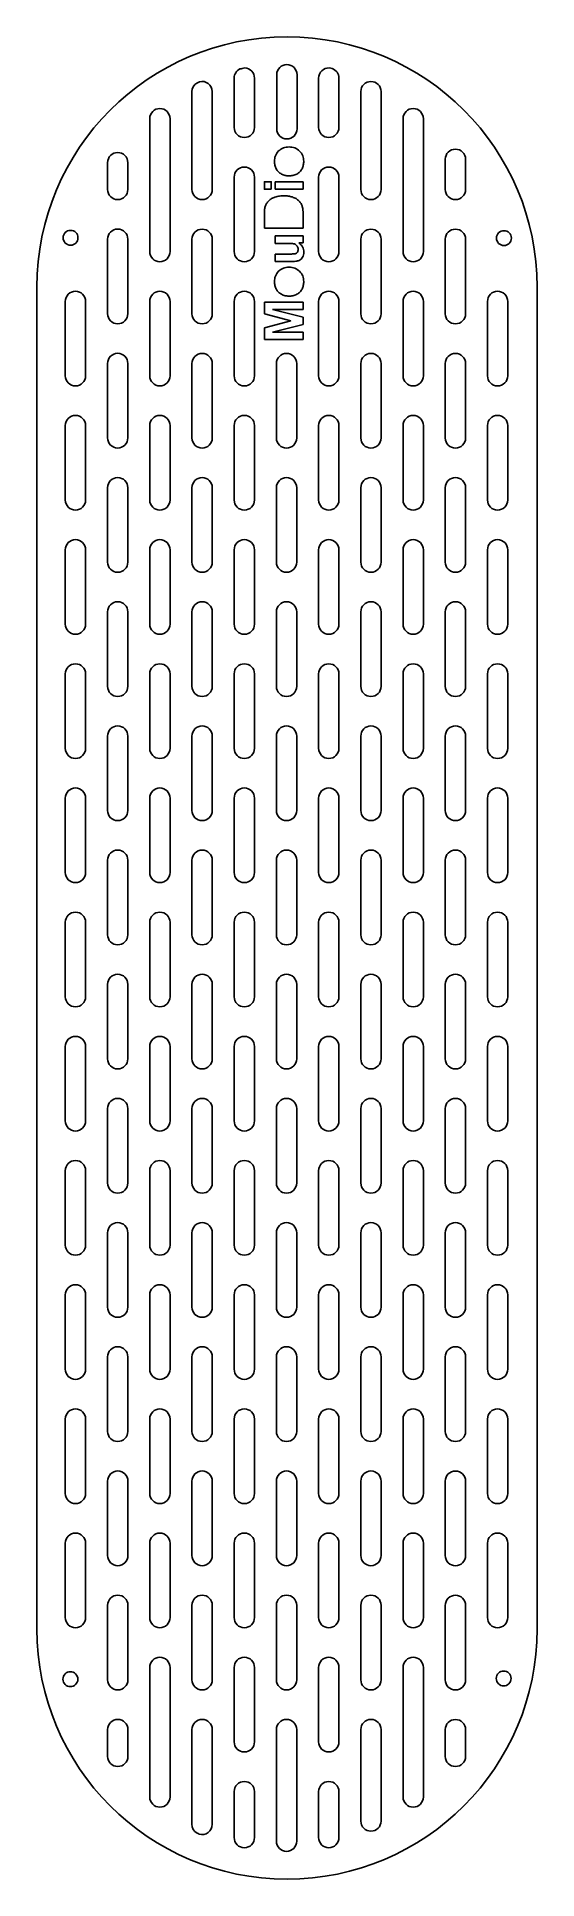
# Model space of a CAD drawing. Header units: centimetres. Extents: x -3.7 to 3.7, y -13.6 to 13.6.
import ezdxf

# ---------------------------------------------------------------- set-up
doc = ezdxf.new("R2010")
doc.units = ezdxf.units.CM
doc.layers.get('0').update_dxf_attribs({"linetype": 'CONTINUOUS'})

msp = doc.modelspace()

# ---------------------------------------------------------------- linework, layer by layer
for p, q in [((-0.191, 11.342), (-0.191, 11.452)), ((-0.191, 11.452), (0.224, 11.452)), ((0.224, 11.452), (0.224, 11.342)), ((0.224, 11.342), (-0.191, 11.342)), ((-0.348, 10.765), (-0.348, 10.976)), ((0.224, 10.983), (0.224, 10.765)), ((0.224, 10.765), (-0.348, 10.765)), ((-0.191, 10.541), (-0.191, 10.651)), ((-0.191, 10.651), (0.224, 10.651)), ((0.224, 10.651), (0.224, 10.549)), ((-0.016, 10.541), (-0.191, 10.541)), ((-0.191, 10.274), (-0.191, 10.383)), ((-0.191, 10.383), (0, 10.383)), ((0.224, 10.549), (0.162, 10.549)), ((0.072, 10.274), (-0.191, 10.274)), ((-0.348, 9.5), (-0.348, 9.673)), ((-0.348, 9.673), (0.224, 9.673)), ((0.224, 9.566), (-0.227, 9.566)), ((-0.227, 9.566), (0.224, 9.452)), ((0.224, 9.673), (0.224, 9.566)), ((0.042, 9.397), (-0.348, 9.5)), ((-0.348, 9.293), (0.042, 9.397)), ((-0.348, 9.12), (-0.348, 9.293)), ((0.224, 9.341), (-0.227, 9.227)), ((0.224, 9.452), (0.224, 9.341)), ((0.224, 9.12), (-0.348, 9.12)), ((-0.227, 9.227), (0.224, 9.227)), ((0.224, 9.227), (0.224, 9.12))]:
    msp.add_line(p, q)
for points in [[(3.684, 9.895, 1), (-3.712, 9.895), (-3.712, -9.932, 1), (3.684, -9.932)], [(-0.795, 12.256), (-0.795, 12.984, -0.286854), (-0.711, 13.119, -0.005667), (-0.638, 13.134, -0.399563), (-0.495, 12.984), (-0.495, 12.256, -1)], [(-0.166, 12.234), (-0.166, 13.034, -1), (0.134, 13.034), (0.134, 12.234, -1)], [(0.453, 12.256), (0.453, 12.984, -0.42665), (0.609, 13.134, -0.003508), (0.654, 13.125, -0.314488), (0.753, 12.984), (0.753, 12.256, -1)], [(-1.419, 11.338), (-1.419, 12.784, -0.258501), (-1.349, 12.911, -0.003377), (-1.308, 12.929, -0.492844), (-1.119, 12.784), (-1.119, 11.338, -1)], [(1.077, 11.338), (1.077, 12.784, -1), (1.377, 12.784), (1.377, 11.338, -1)], [(-2.043, 10.42), (-2.043, 12.384, -1), (-1.743, 12.384), (-1.743, 10.42, -1)], [(1.701, 10.42), (1.701, 12.384, -1), (2.001, 12.384), (2.001, 10.42, -1)], [(-2.667, 11.339), (-2.667, 11.734, -1), (-2.367, 11.734), (-2.367, 11.339, -1)], [(2.325, 11.338), (2.325, 11.784, -1), (2.625, 11.784), (2.625, 11.338, -1)], [(-0.795, 10.42), (-0.795, 11.52, -1), (-0.495, 11.52), (-0.495, 10.42, -1)], [(0.453, 10.42), (0.453, 11.52, -1), (0.753, 11.52), (0.753, 10.42, -1)], [(-2.667, 9.503), (-2.667, 10.603, -1), (-2.367, 10.603), (-2.367, 9.503, -1)], [(-1.419, 9.502), (-1.419, 10.602, -1), (-1.119, 10.602), (-1.119, 9.502, -1)], [(1.077, 9.502), (1.077, 10.602, -1), (1.377, 10.602), (1.377, 9.502, -1)], [(2.325, 9.502), (2.325, 10.602, -1), (2.625, 10.602), (2.625, 9.502, -1)], [(-3.291, 8.585), (-3.291, 9.684, -1), (-2.991, 9.684), (-2.991, 8.585, -1)], [(-2.043, 8.585), (-2.043, 9.684, -1), (-1.743, 9.684), (-1.743, 8.585, -1)], [(-0.795, 8.585), (-0.795, 9.684, -1), (-0.495, 9.684), (-0.495, 8.585, -1)], [(0.453, 8.585), (0.453, 9.684, -1), (0.753, 9.684), (0.753, 8.585, -1)], [(1.701, 8.585), (1.701, 9.684, -1), (2.001, 9.684), (2.001, 8.585, -1)], [(2.949, 8.585), (2.949, 9.684, -1), (3.249, 9.684), (3.249, 8.585, -1)], [(-2.667, 7.667), (-2.667, 8.767, -1), (-2.367, 8.767), (-2.367, 7.667, -1)], [(-1.419, 7.666), (-1.419, 8.766, -1), (-1.119, 8.766), (-1.119, 7.666, -1)], [(-0.171, 7.666), (-0.171, 8.766, -1), (0.129, 8.766), (0.129, 7.666, -1)], [(1.077, 7.666), (1.077, 8.766, -1), (1.377, 8.766), (1.377, 7.666, -1)], [(2.325, 7.666), (2.325, 8.766, -1), (2.625, 8.766), (2.625, 7.666, -1)], [(-3.291, 6.75), (-3.291, 7.849, -1), (-2.991, 7.849), (-2.991, 6.75, -1)], [(-2.043, 6.75), (-2.043, 7.849, -1), (-1.743, 7.849), (-1.743, 6.75, -1)], [(-0.795, 6.75), (-0.795, 7.849, -1), (-0.495, 7.849), (-0.495, 6.75, -1)], [(0.453, 6.75), (0.453, 7.849, -1), (0.753, 7.849), (0.753, 6.75, -1)], [(1.701, 6.75), (1.701, 7.849, -1), (2.001, 7.849), (2.001, 6.75, -1)], [(2.949, 6.75), (2.949, 7.849, -1), (3.249, 7.849), (3.249, 6.75, -1)], [(-2.667, 5.831), (-2.667, 6.931, -1), (-2.367, 6.931), (-2.367, 5.831, -1)], [(-1.419, 5.831), (-1.419, 6.931, -1), (-1.119, 6.931), (-1.119, 5.831, -1)], [(-0.171, 5.831), (-0.171, 6.931, -1), (0.129, 6.931), (0.129, 5.831, -1)], [(1.077, 5.831), (1.077, 6.931, -1), (1.377, 6.931), (1.377, 5.831, -1)], [(2.325, 5.831), (2.325, 6.931, -1), (2.625, 6.931), (2.625, 5.831, -1)], [(-3.291, 4.915), (-3.291, 6.014, -1), (-2.991, 6.014), (-2.991, 4.915, -1)], [(-2.043, 4.915), (-2.043, 6.014, -1), (-1.743, 6.014), (-1.743, 4.915, -1)], [(-0.795, 4.915), (-0.795, 6.014, -1), (-0.495, 6.014), (-0.495, 4.915, -1)], [(0.453, 4.915), (0.453, 6.014, -1), (0.753, 6.014), (0.753, 4.915, -1)], [(1.701, 4.915), (1.701, 6.014, -1), (2.001, 6.014), (2.001, 4.915, -1)], [(2.949, 4.915), (2.949, 6.014, -1), (3.249, 6.014), (3.249, 4.915, -1)], [(-2.667, 3.996), (-2.667, 5.096, -1), (-2.367, 5.096), (-2.367, 3.996, -1)], [(-1.419, 3.996), (-1.419, 5.096, -1), (-1.119, 5.096), (-1.119, 3.996, -1)], [(-0.171, 3.996), (-0.171, 5.096, -1), (0.129, 5.096), (0.129, 3.996, -1)], [(1.077, 3.996), (1.077, 5.096, -1), (1.377, 5.096), (1.377, 3.996, -1)], [(2.325, 3.996), (2.325, 5.096, -1), (2.625, 5.096), (2.625, 3.996, -1)], [(-3.291, 3.08), (-3.291, 4.179, -1), (-2.991, 4.179), (-2.991, 3.08, -1)], [(-2.043, 3.08), (-2.043, 4.179, -1), (-1.743, 4.179), (-1.743, 3.08, -1)], [(-0.795, 3.08), (-0.795, 4.179, -1), (-0.495, 4.179), (-0.495, 3.08, -1)], [(0.453, 3.08), (0.453, 4.179, -1), (0.753, 4.179), (0.753, 3.08, -1)], [(1.701, 3.08), (1.701, 4.179, -1), (2.001, 4.179), (2.001, 3.08, -1)], [(2.949, 3.08), (2.949, 4.179, -1), (3.249, 4.179), (3.249, 3.08, -1)], [(-2.667, 2.161), (-2.667, 3.261, -1), (-2.367, 3.261), (-2.367, 2.161, -1)], [(-1.419, 2.161), (-1.419, 3.261, -1), (-1.119, 3.261), (-1.119, 2.161, -1)], [(-0.171, 2.161), (-0.171, 3.261, -1), (0.129, 3.261), (0.129, 2.161, -1)], [(1.077, 2.161), (1.077, 3.261, -1), (1.377, 3.261), (1.377, 2.161, -1)], [(2.325, 2.161), (2.325, 3.261, -1), (2.625, 3.261), (2.625, 2.161, -1)], [(-3.291, 1.245), (-3.291, 2.344, -1), (-2.991, 2.344), (-2.991, 1.245, -1)], [(-2.043, 1.245), (-2.043, 2.344, -1), (-1.743, 2.344), (-1.743, 1.245, -1)], [(-0.795, 1.245), (-0.795, 2.344, -1), (-0.495, 2.344), (-0.495, 1.245, -1)], [(0.453, 1.245), (0.453, 2.344, -1), (0.753, 2.344), (0.753, 1.245, -1)], [(1.701, 1.245), (1.701, 2.344, -1), (2.001, 2.344), (2.001, 1.245, -1)], [(2.949, 1.245), (2.949, 2.344, -1), (3.249, 2.344), (3.249, 1.245, -1)], [(-2.667, 0.326), (-2.667, 1.426, -1), (-2.367, 1.426), (-2.367, 0.326, -1)], [(-1.419, 0.326), (-1.419, 1.426, -1), (-1.119, 1.426), (-1.119, 0.326, -1)], [(-0.171, 0.326), (-0.171, 1.426, -1), (0.129, 1.426), (0.129, 0.326, -1)], [(1.077, 0.326), (1.077, 1.426, -1), (1.377, 1.426), (1.377, 0.326, -1)], [(2.325, 0.326), (2.325, 1.426, -1), (2.625, 1.426), (2.625, 0.326, -1)], [(-3.291, -0.59), (-3.291, 0.509, -1), (-2.991, 0.509), (-2.991, -0.59, -1)], [(-2.043, -0.59), (-2.043, 0.509, -1), (-1.743, 0.509), (-1.743, -0.59, -1)], [(-0.795, -0.59), (-0.795, 0.509, -1), (-0.495, 0.509), (-0.495, -0.59, -1)], [(0.453, -0.59), (0.453, 0.509, -1), (0.753, 0.509), (0.753, -0.59, -1)], [(1.701, -0.59), (1.701, 0.509, -1), (2.001, 0.509), (2.001, -0.59, -1)], [(2.949, -0.59), (2.949, 0.509, -1), (3.249, 0.509), (3.249, -0.59, -1)], [(-2.667, -1.508), (-2.667, -0.408, -1), (-2.367, -0.408), (-2.367, -1.508, -1)], [(-1.419, -1.508), (-1.419, -0.408, -1), (-1.119, -0.408), (-1.119, -1.508, -1)], [(-0.171, -1.508), (-0.171, -0.408, -1), (0.129, -0.408), (0.129, -1.508, -1)], [(1.077, -1.508), (1.077, -0.408, -1), (1.377, -0.408), (1.377, -1.508, -1)], [(2.325, -1.508), (2.325, -0.408, -1), (2.625, -0.408), (2.625, -1.508, -1)], [(-3.291, -2.425), (-3.291, -1.326, -1), (-2.991, -1.326), (-2.991, -2.425, -1)], [(-2.043, -2.425), (-2.043, -1.326, -1), (-1.743, -1.326), (-1.743, -2.425, -1)], [(-0.795, -2.425), (-0.795, -1.326, -1), (-0.495, -1.326), (-0.495, -2.425, -1)], [(0.453, -2.425), (0.453, -1.326, -1), (0.753, -1.326), (0.753, -2.425, -1)], [(1.701, -2.425), (1.701, -1.326, -1), (2.001, -1.326), (2.001, -2.425, -1)], [(2.949, -2.425), (2.949, -1.326, -1), (3.249, -1.326), (3.249, -2.425, -1)], [(-2.667, -3.343), (-2.667, -2.243, -1), (-2.367, -2.243), (-2.367, -3.343, -1)], [(-1.419, -3.343), (-1.419, -2.243, -1), (-1.119, -2.243), (-1.119, -3.343, -1)], [(-0.171, -3.343), (-0.171, -2.243, -1), (0.129, -2.243), (0.129, -3.343, -1)], [(1.077, -3.343), (1.077, -2.243, -1), (1.377, -2.243), (1.377, -3.343, -1)], [(2.325, -3.343), (2.325, -2.243, -1), (2.625, -2.243), (2.625, -3.343, -1)], [(-3.291, -4.26), (-3.291, -3.161, -1), (-2.991, -3.161), (-2.991, -4.26, -1)], [(-2.043, -4.26), (-2.043, -3.161, -1), (-1.743, -3.161), (-1.743, -4.26, -1)], [(-0.795, -4.26), (-0.795, -3.161, -1), (-0.495, -3.161), (-0.495, -4.26, -1)], [(0.453, -4.26), (0.453, -3.161, -1), (0.753, -3.161), (0.753, -4.26, -1)], [(1.701, -4.26), (1.701, -3.161, -1), (2.001, -3.161), (2.001, -4.26, -1)], [(2.949, -4.26), (2.949, -3.161, -1), (3.249, -3.161), (3.249, -4.26, -1)], [(-2.667, -5.178), (-2.667, -4.078, -1), (-2.367, -4.078), (-2.367, -5.178, -1)], [(-1.419, -5.178), (-1.419, -4.078, -1), (-1.119, -4.078), (-1.119, -5.178, -1)], [(-0.171, -5.178), (-0.171, -4.078, -1), (0.129, -4.078), (0.129, -5.178, -1)], [(1.077, -5.178), (1.077, -4.078, -1), (1.377, -4.078), (1.377, -5.178, -1)], [(2.325, -5.178), (2.325, -4.078, -1), (2.625, -4.078), (2.625, -5.178, -1)], [(-3.291, -6.095), (-3.291, -4.996, -1), (-2.991, -4.996), (-2.991, -6.095, -1)], [(-2.043, -6.095), (-2.043, -4.996, -1), (-1.743, -4.996), (-1.743, -6.095, -1)], [(-0.795, -6.095), (-0.795, -4.996, -1), (-0.495, -4.996), (-0.495, -6.095, -1)], [(0.453, -6.095), (0.453, -4.996, -1), (0.753, -4.996), (0.753, -6.095, -1)], [(1.701, -6.095), (1.701, -4.996, -1), (2.001, -4.996), (2.001, -6.095, -1)], [(2.949, -6.095), (2.949, -4.996, -1), (3.249, -4.996), (3.249, -6.095, -1)], [(-2.667, -7.013), (-2.667, -5.913, -1), (-2.367, -5.913), (-2.367, -7.013, -1)], [(-1.419, -7.013), (-1.419, -5.913, -1), (-1.119, -5.913), (-1.119, -7.013, -1)], [(-0.171, -7.013), (-0.171, -5.913, -1), (0.129, -5.913), (0.129, -7.013, -1)], [(1.077, -7.013), (1.077, -5.913, -1), (1.377, -5.913), (1.377, -7.013, -1)], [(2.325, -7.013), (2.325, -5.913, -1), (2.625, -5.913), (2.625, -7.013, -1)], [(-3.291, -7.93), (-3.291, -6.831, -1), (-2.991, -6.831), (-2.991, -7.93, -1)], [(-2.043, -7.93), (-2.043, -6.831, -1), (-1.743, -6.831), (-1.743, -7.93, -1)], [(-0.795, -7.93), (-0.795, -6.831, -1), (-0.495, -6.831), (-0.495, -7.93, -1)], [(0.453, -7.93), (0.453, -6.831, -1), (0.753, -6.831), (0.753, -7.93, -1)], [(1.701, -7.93), (1.701, -6.831, -1), (2.001, -6.831), (2.001, -7.93, -1)], [(2.949, -7.93), (2.949, -6.831, -1), (3.249, -6.831), (3.249, -7.93, -1)], [(-2.666, -8.848), (-2.666, -7.748, -1), (-2.366, -7.748), (-2.366, -8.848, -1)], [(-1.419, -8.848), (-1.419, -7.748, -1), (-1.119, -7.748), (-1.119, -8.848, -1)], [(-0.171, -8.848), (-0.171, -7.748, -1), (0.129, -7.748), (0.129, -8.848, -1)], [(1.077, -8.848), (1.077, -7.748, -1), (1.377, -7.748), (1.377, -8.848, -1)], [(2.625, -7.749), (2.625, -8.849, -1), (2.325, -8.849), (2.325, -7.749, -1)], [(-2.991, -8.666, 1), (-3.291, -8.666), (-3.291, -9.765, 1), (-2.991, -9.765)], [(-2.043, -9.765), (-2.043, -8.666, -1), (-1.743, -8.666), (-1.743, -9.765, -1)], [(-0.795, -9.765), (-0.795, -8.666, -1), (-0.495, -8.666), (-0.495, -9.765, -1)], [(0.453, -9.765), (0.453, -8.666, -1), (0.753, -8.666), (0.753, -9.765, -1)], [(1.701, -9.765), (1.701, -8.666, -1), (2.001, -8.666), (2.001, -9.765, -1)], [(2.949, -9.765), (2.949, -8.666, -1), (3.249, -8.666), (3.249, -9.765, -1)], [(-2.366, -9.584), (-2.366, -10.684, -1), (-2.666, -10.684), (-2.666, -9.584, -1)], [(-1.119, -9.584), (-1.119, -10.684, -1), (-1.419, -10.684), (-1.419, -9.584, -1)], [(0.129, -9.584), (0.129, -10.684, -1), (-0.171, -10.684), (-0.171, -9.584, -1)], [(1.377, -9.584), (1.377, -10.684, -1), (1.077, -10.684), (1.077, -9.584, -1)], [(2.625, -9.585), (2.625, -10.685, -1), (2.325, -10.685), (2.325, -9.585, -1)], [(-1.743, -10.501), (-1.743, -12.416, -1), (-2.043, -12.416), (-2.043, -10.501, -1)], [(-0.495, -10.501), (-0.495, -11.601, -1), (-0.795, -11.601), (-0.795, -10.501, -1)], [(0.753, -10.501), (0.753, -11.601, -1), (0.453, -11.601), (0.453, -10.501, -1)], [(2.001, -10.501), (2.001, -12.416, -1), (1.701, -12.416), (1.701, -10.501, -1)], [(-2.366, -11.42), (-2.366, -11.816, -1), (-2.666, -11.816), (-2.666, -11.42, -1)], [(-1.119, -11.42), (-1.119, -12.82, -0.505831), (-1.314, -12.963, -0.002442), (-1.344, -12.95, -0.269565), (-1.419, -12.82), (-1.419, -11.42, -1)], [(0.129, -11.42), (0.129, -13.07, -1), (-0.171, -13.07), (-0.171, -11.42, -1)], [(1.377, -11.42), (1.377, -12.771, -1), (1.077, -12.771), (1.077, -11.42, -1)], [(2.625, -11.421), (2.625, -11.816, -1), (2.325, -11.816), (2.325, -11.421, -1)], [(-0.495, -12.337), (-0.495, -13.016, -1), (-0.795, -13.016), (-0.795, -12.337, -1)], [(0.753, -12.337), (0.753, -13.016, -1), (0.453, -13.016), (0.453, -12.337, -1)]]:
    msp.add_lwpolyline(points, format="xyb", close=True)
msp.add_lwpolyline([(-0.247, 11.342), (-0.348, 11.342), (-0.348, 11.452), (-0.247, 11.452)], close=True)
for centre in [(-3.214, 10.624), (3.192, 10.619), (-3.216, -10.675), (3.189, -10.665)]:
    msp.add_circle(centre, 0.11)
for points, knots in [([(-0.2, 11.753), (-0.198, 11.782), (-0.196, 11.811), (-0.175, 11.862), (-0.158, 11.884), (-0.139, 11.907)], [0, 0, 0, 0, 0.0870905, 0.0870905, 0.1742909, 0.1742909, 0.1742909, 0.1742909]), ([(-0.173, 11.642), (-0.181, 11.66), (-0.189, 11.677), (-0.198, 11.714), (-0.199, 11.734), (-0.2, 11.753)], [0, 0, 0, 0, 0.0599961, 0.0599961, 0.1199461, 0.1199461, 0.1199461, 0.1199461]), ([(-0.139, 11.907), (-0.115, 11.926), (-0.094, 11.943), (-0.042, 11.963), (-0.013, 11.965), (0.016, 11.967)], [0, 0, 0, 0, 0.0902826, 0.0902826, 0.1804644, 0.1804644, 0.1804644, 0.1804644]), ([(0.016, 11.967), (0.045, 11.965), (0.074, 11.963), (0.126, 11.943), (0.148, 11.925), (0.172, 11.906)], [0, 0, 0, 0, 0.087751, 0.087751, 0.1755836, 0.1755836, 0.1755836, 0.1755836]), ([(0.172, 11.906), (0.191, 11.883), (0.209, 11.862), (0.229, 11.811), (0.231, 11.782), (0.234, 11.754)], [0, 0, 0, 0, 0.0891485, 0.0891485, 0.1782409, 0.1782409, 0.1782409, 0.1782409]), ([(0.234, 11.754), (0.233, 11.735), (0.231, 11.716), (0.223, 11.679), (0.215, 11.662), (0.208, 11.645)], [0, 0, 0, 0, 0.0573399, 0.0573399, 0.1146775, 0.1146775, 0.1146775, 0.1146775]), ([(-0.095, 11.566), (-0.111, 11.576), (-0.127, 11.586), (-0.153, 11.611), (-0.163, 11.626), (-0.173, 11.642)], [0, 0, 0, 0, 0.0559373, 0.0559373, 0.1118818, 0.1118818, 0.1118818, 0.1118818]), ([(0.011, 11.539), (-0.008, 11.54), (-0.026, 11.542), (-0.061, 11.551), (-0.078, 11.558), (-0.095, 11.566)], [0, 0, 0, 0, 0.0570498, 0.0570498, 0.1140759, 0.1140759, 0.1140759, 0.1140759]), ([(0.132, 11.566), (0.111, 11.557), (0.094, 11.549), (0.053, 11.541), (0.032, 11.54), (0.011, 11.539)], [0, 0, 0, 0, 0.0688922, 0.0688922, 0.137346, 0.137346, 0.137346, 0.137346]), ([(0.208, 11.645), (0.198, 11.629), (0.189, 11.613), (0.164, 11.586), (0.148, 11.576), (0.132, 11.566)], [0, 0, 0, 0, 0.0559243, 0.0559243, 0.111852, 0.111852, 0.111852, 0.111852]), ([(-0.337, 11.085), (-0.332, 11.101), (-0.326, 11.118), (-0.308, 11.146), (-0.296, 11.159), (-0.285, 11.172)], [0, 0, 0, 0, 0.0515996, 0.0515996, 0.1031995, 0.1031995, 0.1031995, 0.1031995]), ([(-0.285, 11.172), (-0.27, 11.184), (-0.257, 11.195), (-0.226, 11.213), (-0.209, 11.22), (-0.192, 11.226)], [0, 0, 0, 0, 0.0572929, 0.0572929, 0.1145012, 0.1145012, 0.1145012, 0.1145012]), ([(-0.192, 11.226), (-0.167, 11.233), (-0.148, 11.238), (-0.102, 11.244), (-0.08, 11.245), (-0.057, 11.245)], [0, 0, 0, 0, 0.076305, 0.076305, 0.1517073, 0.1517073, 0.1517073, 0.1517073]), ([(-0.057, 11.245), (-0.036, 11.245), (-0.015, 11.244), (0.026, 11.238), (0.043, 11.233), (0.065, 11.227)], [0, 0, 0, 0, 0.0620563, 0.0620563, 0.1246158, 0.1246158, 0.1246158, 0.1246158]), ([(0.065, 11.227), (0.084, 11.22), (0.103, 11.213), (0.136, 11.193), (0.15, 11.18), (0.166, 11.166)], [0, 0, 0, 0, 0.0601133, 0.0601133, 0.1204524, 0.1204524, 0.1204524, 0.1204524]), ([(0.166, 11.166), (0.177, 11.153), (0.186, 11.142), (0.201, 11.115), (0.207, 11.1), (0.212, 11.085)], [0, 0, 0, 0, 0.0516874, 0.0516874, 0.1030037, 0.1030037, 0.1030037, 0.1030037]), ([(-0.348, 10.976), (-0.348, 10.995), (-0.348, 11.013), (-0.345, 11.05), (-0.342, 11.065), (-0.337, 11.085)], [0, 0, 0, 0, 0.0550639, 0.0550639, 0.1120054, 0.1120054, 0.1120054, 0.1120054]), ([(0.212, 11.085), (0.217, 11.066), (0.22, 11.052), (0.224, 11.017), (0.224, 11), (0.224, 10.983)], [0, 0, 0, 0, 0.0586047, 0.0586047, 0.1159436, 0.1159436, 0.1159436, 0.1159436]), ([(0.097, 10.533), (0.076, 10.537), (0.061, 10.539), (0.022, 10.542), (0.003, 10.541), (-0.016, 10.541)], [0, 0, 0, 0, 0.0631177, 0.0631177, 0.1201893, 0.1201893, 0.1201893, 0.1201893]), ([(0, 10.383), (0.018, 10.383), (0.036, 10.383), (0.074, 10.385), (0.088, 10.386), (0.107, 10.389)], [0, 0, 0, 0, 0.0539617, 0.0539617, 0.1143742, 0.1143742, 0.1143742, 0.1143742]), ([(0.135, 10.502), (0.13, 10.509), (0.124, 10.516), (0.112, 10.526), (0.105, 10.529), (0.097, 10.533)], [0, 0, 0, 0, 0.02514957, 0.02514957, 0.05034893, 0.05034893, 0.05034893, 0.05034893]), ([(0.107, 10.389), (0.114, 10.392), (0.12, 10.394), (0.13, 10.401), (0.134, 10.406), (0.139, 10.411)], [0, 0, 0, 0, 0.0197519, 0.0197519, 0.03950682, 0.03950682, 0.03950682, 0.03950682]), ([(0.15, 10.452), (0.149, 10.461), (0.149, 10.47), (0.144, 10.487), (0.139, 10.494), (0.135, 10.502)], [0, 0, 0, 0, 0.02702543, 0.02702543, 0.05405741, 0.05405741, 0.05405741, 0.05405741]), ([(0.139, 10.411), (0.143, 10.418), (0.146, 10.424), (0.149, 10.438), (0.15, 10.445), (0.15, 10.452)], [0, 0, 0, 0, 0.0235862, 0.0235862, 0.04701903, 0.04701903, 0.04701903, 0.04701903]), ([(0.162, 10.549), (0.173, 10.54), (0.183, 10.532), (0.201, 10.512), (0.208, 10.501), (0.214, 10.489)], [0, 0, 0, 0, 0.04119373, 0.04119373, 0.08237945, 0.08237945, 0.08237945, 0.08237945]), ([(0.214, 10.489), (0.22, 10.477), (0.226, 10.464), (0.232, 10.439), (0.233, 10.425), (0.234, 10.411)], [0, 0, 0, 0, 0.04069927, 0.04069927, 0.08139904, 0.08139904, 0.08139904, 0.08139904]), ([(0.234, 10.411), (0.233, 10.398), (0.232, 10.385), (0.226, 10.36), (0.221, 10.349), (0.215, 10.336)], [0, 0, 0, 0, 0.03933287, 0.03933287, 0.07871389, 0.07871389, 0.07871389, 0.07871389]), ([(-0.2, 9.975), (-0.198, 10.004), (-0.196, 10.033), (-0.175, 10.085), (-0.158, 10.106), (-0.139, 10.13)], [0, 0, 0, 0, 0.0870904, 0.0870904, 0.1742907, 0.1742907, 0.1742907, 0.1742907]), ([(-0.139, 10.13), (-0.115, 10.149), (-0.094, 10.166), (-0.042, 10.186), (-0.013, 10.188), (0.016, 10.19)], [0, 0, 0, 0, 0.0902826, 0.0902826, 0.1804644, 0.1804644, 0.1804644, 0.1804644]), ([(0.016, 10.19), (0.045, 10.188), (0.074, 10.185), (0.126, 10.165), (0.148, 10.148), (0.172, 10.129)], [0, 0, 0, 0, 0.087751, 0.087751, 0.1755836, 0.1755836, 0.1755836, 0.1755836]), ([(0.164, 10.288), (0.147, 10.283), (0.134, 10.279), (0.103, 10.274), (0.088, 10.274), (0.072, 10.274)], [0, 0, 0, 0, 0.0532294, 0.0532294, 0.1052364, 0.1052364, 0.1052364, 0.1052364]), ([(0.215, 10.336), (0.209, 10.326), (0.202, 10.316), (0.185, 10.3), (0.175, 10.294), (0.164, 10.288)], [0, 0, 0, 0, 0.03633744, 0.03633744, 0.07268417, 0.07268417, 0.07268417, 0.07268417]), ([(0.172, 10.129), (0.191, 10.106), (0.209, 10.085), (0.229, 10.034), (0.231, 10.005), (0.234, 9.976)], [0, 0, 0, 0, 0.0891489, 0.0891489, 0.1782416, 0.1782416, 0.1782416, 0.1782416]), ([(-0.173, 9.865), (-0.181, 9.883), (-0.189, 9.9), (-0.198, 9.937), (-0.199, 9.956), (-0.2, 9.975)], [0, 0, 0, 0, 0.0599959, 0.0599959, 0.1199458, 0.1199458, 0.1199458, 0.1199458]), ([(-0.095, 9.789), (-0.111, 9.799), (-0.127, 9.808), (-0.153, 9.834), (-0.163, 9.849), (-0.173, 9.865)], [0, 0, 0, 0, 0.0559374, 0.0559374, 0.1118819, 0.1118819, 0.1118819, 0.1118819]), ([(0.208, 9.867), (0.198, 9.851), (0.189, 9.835), (0.164, 9.809), (0.148, 9.799), (0.132, 9.789)], [0, 0, 0, 0, 0.0559243, 0.0559243, 0.1118521, 0.1118521, 0.1118521, 0.1118521]), ([(0.234, 9.976), (0.233, 9.957), (0.231, 9.938), (0.223, 9.902), (0.215, 9.885), (0.208, 9.867)], [0, 0, 0, 0, 0.0573395, 0.0573395, 0.1146768, 0.1146768, 0.1146768, 0.1146768]), ([(0.011, 9.762), (-0.008, 9.763), (-0.026, 9.764), (-0.061, 9.773), (-0.078, 9.781), (-0.095, 9.789)], [0, 0, 0, 0, 0.0570497, 0.0570497, 0.1140757, 0.1140757, 0.1140757, 0.1140757]), ([(0.132, 9.789), (0.111, 9.78), (0.094, 9.772), (0.053, 9.763), (0.032, 9.763), (0.011, 9.762)], [0, 0, 0, 0, 0.0688922, 0.0688922, 0.1373459, 0.1373459, 0.1373459, 0.1373459])]:
    msp.add_open_spline(points, degree=3, knots=knots)

doc.saveas('drawing.dxf')
